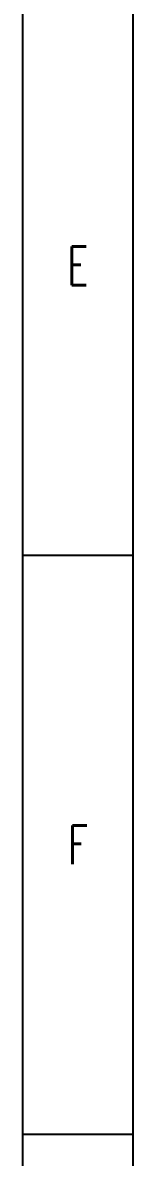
# Model space of a CAD drawing. Header units: millimetres. Extents: x 0 to 297, y 0 to 420.
# Drawn here: x 287 to 297, y 102.9 to 205.8 of the extents above; entities that cross this region are included whole.
import ezdxf
from ezdxf.enums import TextEntityAlignment as Align

# ---------------------------------------------------------------- set-up
doc = ezdxf.new("R2010")
doc.units = ezdxf.units.MM
doc.layers.add('PDM_Title', color=7, linetype='Continuous')
doc.styles.add('HZ', font='TXT.SHX', dxfattribs={"width": 0.667, "bigfont": 'HZTXT.SHX'})

# ---------------------------------------------------------------- blocks, each defined once
blk = doc.blocks.new('FitPDM_DWGFrame')
at = {"layer": 'PDM_Title', "color": 2}
for p, q in [((297, 0), (297, 420)), ((287, 157.5), (297, 157.5)), ((287, 105), (297, 105))]:
    blk.add_line(p, q, dxfattribs=at)
at = {"layer": 'PDM_Title', "color": 0}
blk.add_line((287, 10), (287, 410), dxfattribs=at)
at = {"layer": 'PDM_Title', "color": 2, "style": 'HZ', "width": 0.667}
for s, p in [('E', (292, 183.75)), ('F', (292, 131.25))]:
    blk.add_text(s, height=3.5, dxfattribs=at).set_placement(p, align=Align.MIDDLE_CENTER)

msp = doc.modelspace()

# ---------------------------------------------------------------- block references
at = {"layer": 'PDM_Title'}
msp.add_blockref('FitPDM_DWGFrame', (0, 0), dxfattribs=at)

doc.saveas('drawing.dxf')
